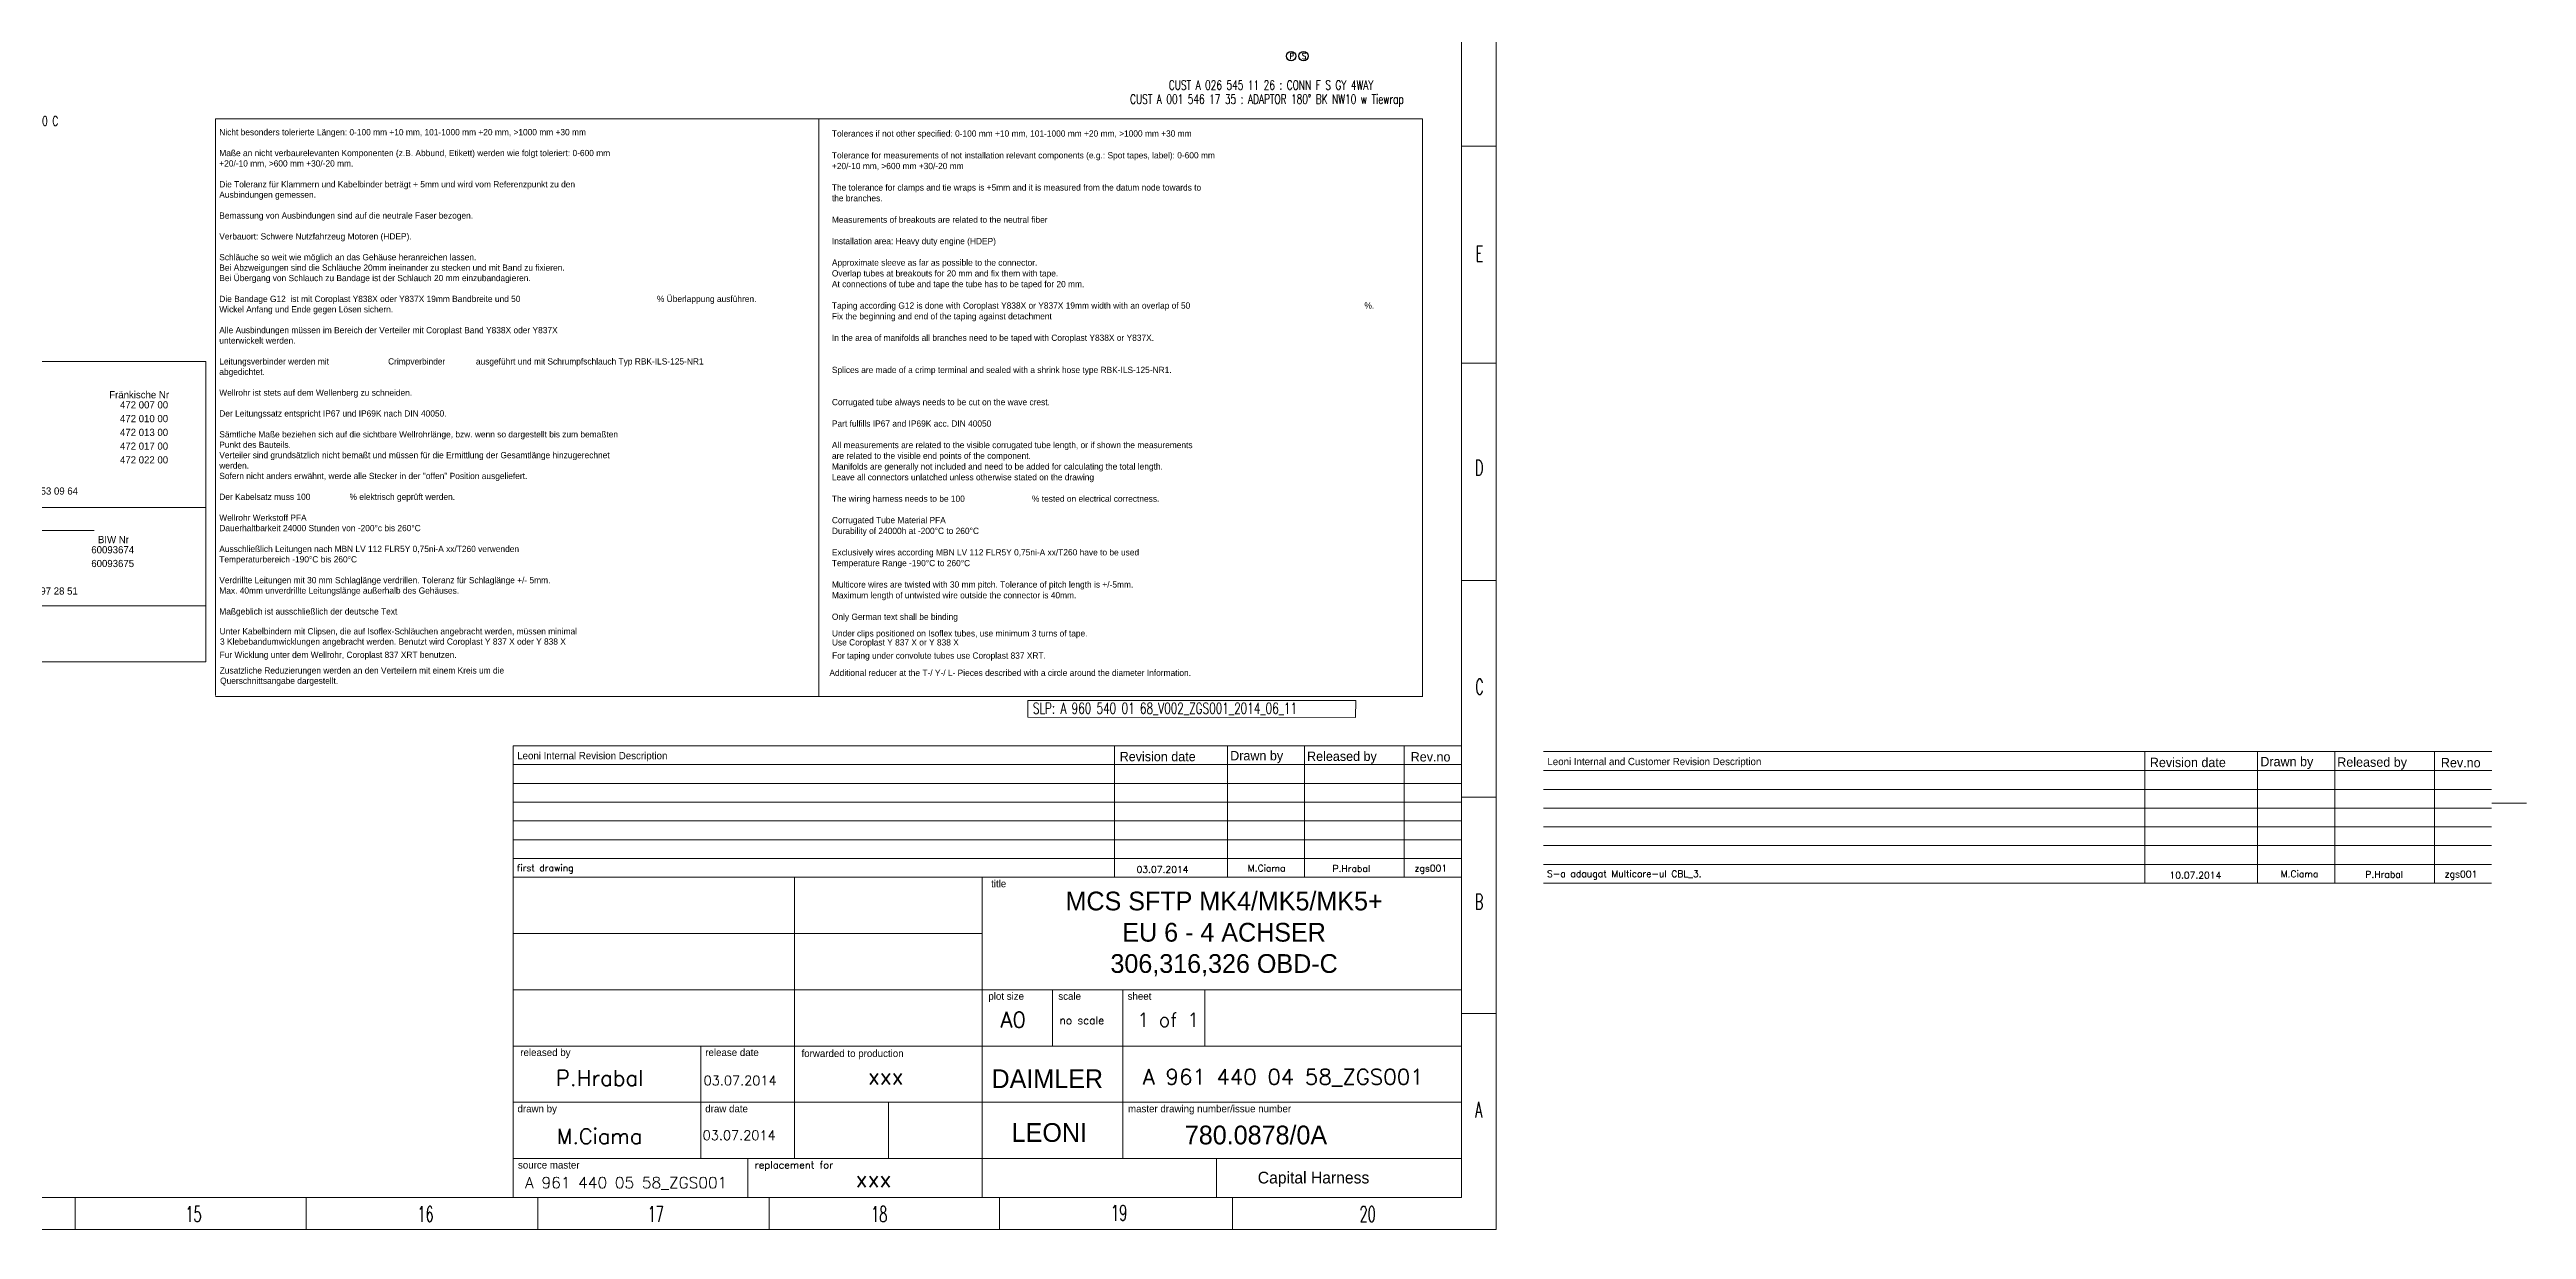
# Model space of a CAD drawing. Extents: x 69 to 1887, y 24 to 936.
# Drawn here: x 1095 to 1887, y 24 to 401 of the extents above; entities that cross this region are included whole.
import ezdxf

# ---------------------------------------------------------------- set-up
doc = ezdxf.new("R2010")
doc.units = 0
doc.layers.get('0').update_dxf_attribs({"linetype": 'CONTINUOUS'})
doc.layers.add('Leoni-Beschriftungslayer', color=7, linetype='CONTINUOUS')
doc.styles.add('DEFAULT', font='simplex.shx', dxfattribs={"bigfont": 'bigfont'})
doc.styles.add('HS-COMPONENT-FLAGS', font='ROMANS.SHX', dxfattribs={"width": 0.7, "height": 2})
doc.styles.add('HS-DRAWING-FRAME', font='ROMANS.SHX', dxfattribs={"width": 0.6, "height": 5})
doc.styles.add('HS-PART-NO', font='ROMANS.SHX', dxfattribs={"width": 0.7, "height": 3})
doc.styles.add('HS-TABLE-WIRE', font='ROMANS.SHX', dxfattribs={"width": 0.7, "height": 3.5})
doc.styles.add('MONOTXT', font='txt')

msp = doc.modelspace()

# ---------------------------------------------------------------- linework, layer by layer
at = {"color": 7, "lineweight": 20, "ltscale": 3}
for p, q in [((1557.93, 864.76), (1557.93, 23.96)), ((1557.93, 864.69), (1557.93, 23.76)), ((1546.82, 854.49), (1546.82, 34.03)), ((1546.82, 390.52), (1546.82, 228.38)), ((1148.25, 379.12), (1534.29, 379.12)), ((1148.25, 194.57), (1148.25, 379.12)), ((1341.27, 379.12), (1341.27, 194.54)), ((1546.82, 370.4), (1557.93, 370.4)), ((1546.82, 300.98), (1546.82, 370.4)), ((1557.93, 370.4), (1557.93, 300.98)), ((1557.93, 300.98), (1546.82, 300.98)), ((1546.82, 231.39), (1557.93, 231.39)), ((1546.82, 162.07), (1546.82, 231.39)), ((1557.93, 231.39), (1557.93, 162.07)), ((1534.29, 194.32), (1148.25, 194.32)), ((1243.48, 178.55), (1546.82, 178.55)), ((1243.49, 34.03), (1243.48, 178.55)), ((1435.82, 178.55), (1435.82, 136.45)), ((1471.94, 178.55), (1471.94, 136.45)), ((1496.61, 178.55), (1496.61, 136.45)), ((1528.5, 178.55), (1528.5, 136.45)), ((1546.82, 178.55), (1546.82, 34.03)), ((1546.82, 178.55), (1546.82, 34.03)), ((1573, 176.67), (1876.34, 176.67)), ((1765.34, 176.67), (1765.34, 134.57)), ((1801.46, 176.67), (1801.46, 134.57)), ((1826.14, 176.67), (1826.14, 134.57)), ((1858.02, 176.67), (1858.02, 134.57)), ((1243.48, 172.55), (1546.82, 172.55)), ((1573, 170.67), (1876.34, 170.67)), ((1557.93, 162.07), (1546.82, 162.07)), ((1887.46, 160.19), (1876.34, 160.19)), ((1546.82, 92.89), (1557.93, 92.89)), ((1546.82, 34.03), (80.11, 34.03)), ((1103.35, 34.03), (1177.3, 34.03)), ((1103.35, 23.76), (1103.35, 34.03)), ((1177.3, 34.03), (1177.3, 23.76)), ((1546.82, 34.03), (1243.49, 34.03)), ((1546.82, 34.03), (1243.49, 34.03)), ((1251.35, 34.03), (1325.38, 34.03)), ((1251.35, 34.03), (1325.38, 34.03)), ((1251.35, 23.76), (1251.35, 34.03)), ((1325.17, 34.03), (1399.64, 34.03)), ((1325.38, 34.03), (1325.38, 23.76)), ((1399.07, 34.03), (1473.54, 34.03)), ((1399.07, 23.76), (1399.07, 34.03)), ((1473.54, 34.03), (1473.54, 23.76)), ((1557.93, 23.76), (69, 23.76)), ((1177.3, 23.76), (1103.35, 23.76)), ((1325.38, 23.76), (1251.35, 23.76)), ((1473.54, 23.76), (1399.07, 23.76))]:
    msp.add_line(p, q, dxfattribs=at)
at = {"color": 7, "lineweight": 20}
for p, q in [((1557.93, 23.76), (1557.93, 864.76)), ((1534.29, 379.12), (1534.29, 194.24)), ((1052.05, 254.77), (1145.11, 254.77)), ((1057.36, 247.44), (1109.42, 247.44)), ((1052.05, 223.35), (1145.11, 223.35)), ((68.93, 23.76), (1557.93, 23.76))]:
    msp.add_line(p, q, dxfattribs=at)
at = {"color": 7, "lineweight": 20, "ltscale": 3}
for points in [[(1052.05, 301.5), (1145.11, 301.5), (1145.11, 205.37), (1052.05, 205.37)], [(1408.13, 193.03), (1512.97, 193.01), (1512.94, 187.61), (1408.14, 187.66)]]:
    msp.add_lwpolyline(points, close=True, dxfattribs=at)
at = {"color": 250, "linetype": 'Continuous'}
for centre in [(1492.29, 399.19), (1496.29, 399.19)]:
    msp.add_circle(centre, 1.5, dxfattribs=at)
at = {"layer": 'Leoni-Beschriftungslayer', "color": 7, "linetype": 'ByBlock', "lineweight": 20}
for p, q in [((1243.48, 178.55), (1243.49, 34.45)), ((1546.74, 166.46), (1243.48, 166.46)), ((1546.74, 160.46), (1243.48, 160.46)), ((1876.26, 164.58), (1573.01, 164.58)), ((1876.26, 158.58), (1573.01, 158.58)), ((1546.74, 154.46), (1243.49, 154.46)), ((1876.26, 152.57), (1573.01, 152.57)), ((1546.74, 148.46), (1243.49, 148.46)), ((1876.26, 146.57), (1573.01, 146.57)), ((1546.74, 142.45), (1243.49, 142.45)), ((1546.74, 136.45), (1243.49, 136.45)), ((1333.49, 46.45), (1333.49, 136.45)), ((1393.49, 34.03), (1393.49, 136.45)), ((1876.26, 140.57), (1573.01, 140.57)), ((1876.26, 134.57), (1573.01, 134.57)), ((1243.49, 118.45), (1393.49, 118.45)), ((1243.49, 100.45), (1546.74, 100.45)), ((1415.99, 82.45), (1415.99, 100.45)), ((1438.49, 64.45), (1438.49, 100.45)), ((1464.74, 100.45), (1464.74, 82.45)), ((1243.49, 82.45), (1546.74, 82.45)), ((1303.49, 46.45), (1303.49, 82.45)), ((1438.49, 64.45), (1243.49, 64.45)), ((1363.49, 46.45), (1363.49, 64.45)), ((1438.49, 46.45), (1438.49, 64.45)), ((1546.74, 64.45), (1438.49, 64.45)), ((1546.74, 46.45), (1243.49, 46.45)), ((1318.49, 34.03), (1318.49, 46.45)), ((1468.49, 34.03), (1468.49, 46.45))]:
    msp.add_line(p, q, dxfattribs=at)

# ---------------------------------------------------------------- texts
at = {"color": 250, "linetype": 'Continuous', "style": 'HS-COMPONENT-FLAGS', "width": 0.7}
for s, p in [('P', (1491.79, 398.19)), ('S', (1495.79, 398.19))]:
    msp.add_text(s, height=2, dxfattribs=at).set_placement(p)
at = {"color": 7, "linetype": 'Continuous', "style": 'HS-PART-NO', "width": 0.7}
for s, p in [('CUST A 026 545 11 26 : CONN F S GY 4WAY', (1453.19, 388.44)), ('CUST A 007 989 07 85 : TAPE CLOTH 19MMX25M BK -40/+150 C', (1000.73, 376.93)), ('CUST A 001 546 17 35 : ADAPTOR 180° BK NW10 w Tiewrap', (1440.79, 383.94))]:
    msp.add_text(s, height=3, dxfattribs=at).set_placement(p)
at = {"color": 7, "lineweight": 20}
for s, height, p in [('Nicht besonders tolerierte Längen: 0-100 mm +10 mm, 101-1000 mm +20 mm, >1000 mm +30 mm', 2, (1149.46, 373.86)), ('Tolerances if not other specified: 0-100 mm +10 mm, 101-1000 mm +20 mm, >1000 mm +30 mm', 2.0001, (1345.42, 373.43)), ('+20/-10 mm, >600 mm +30/-20 mm.', 2, (1149.46, 363.86)), ('Maße an nicht verbaurelevanten Komponenten (z.B. Abbund, Etikett) werden wie folgt toleriert: 0-600 mm ', 2, (1149.46, 367.19)), ('Tolerance for measurements of not installation relevant components (e.g.: Spot tapes, label): 0-600 mm ', 2.00008, (1345.42, 366.46)), ('+20/-10 mm, >600 mm +30/-20 mm', 2.0001, (1345.42, 363.03)), ('Die Toleranz für Klammern und Kabelbinder beträgt + 5mm und wird vom Referenzpunkt zu den ', 2, (1149.46, 357.19)), ('The tolerance for clamps and tie wraps is +5mm and it is measured from the datum node towards to ', 2.0001, (1345.42, 356.16)), ('Ausbindungen gemessen.', 2, (1149.46, 353.86)), ('Bemassung von Ausbindungen sind auf die neutrale Faser bezogen.', 2, (1149.46, 347.19)), ('the branches.', 2.0001, (1345.42, 352.73)), ('Verbauort: Schwere Nutzfahrzeug Motoren (HDEP).', 2, (1149.46, 340.52)), ('Measurements of breakouts are related to the neutral fiber', 2.0001, (1345.42, 345.86)), ('Installation area: Heavy duty engine (HDEP)', 2.0001, (1345.42, 339)), ('Schläuche so weit wie möglich an das Gehäuse heranreichen lassen. ', 2, (1149.46, 333.86)), ('Approximate sleeve as far as possible to the connector. ', 2.0001, (1345.42, 332.13)), ('Bei Abzweigungen sind die Schläuche 20mm ineinander zu stecken und mit Band zu fixieren. ', 2, (1149.46, 330.52)), ('Bei Übergang von Schlauch zu Bandage ist der Schlauch 20 mm einzubandagieren.', 2, (1149.46, 327.19)), ('At connections of tube and tape the tube has to be taped for 20 mm.', 2.0001, (1345.42, 325.26)), ('Overlap tubes at breakouts for 20 mm and fix them with tape.  ', 2.0001, (1345.42, 328.69)), ('Wickel Anfang und Ende gegen Lösen sichern.', 2, (1149.46, 317.19)), ('Die Bandage G12  ist mit Coroplast Y838X oder Y837X 19mm Bandbreite und 50', 2, (1149.46, 320.52)), ('% Überlappung ausführen. ', 2, (1289.46, 320.52)), ('Taping according G12 is done with Coroplast Y838X or Y837X 19mm width with an overlap of 50', 2.0001, (1345.42, 318.39)), ('Fix the beginning and end of the taping against detachment', 2.0001, (1345.42, 314.96)), ('%. ', 2, (1515.76, 318.39)), ('Alle Ausbindungen müssen im Bereich der Verteiler mit Coroplast Band Y838X oder Y837X ', 2, (1149.46, 310.52)), ('unterwickelt werden.', 2, (1149.46, 307.19)), ('In the area of manifolds all branches need to be taped with Coroplast Y838X or Y837X.', 2.0001, (1345.42, 308.09)), ('Leitungsverbinder werden mit ', 2, (1149.46, 300.52)), ('Crimpverbinder ', 2, (1203.46, 300.52)), (' ausgeführt und mit Schrumpfschlauch Typ RBK-ILS-125-NR1 ', 2, (1230.79, 300.52)), ('abgedichtet.', 2, (1149.46, 297.19)), ('Splices are made of a crimp terminal and sealed with a shrink hose type RBK-ILS-125-NR1.', 2.0001, (1345.42, 297.79)), ('Fränkische Nr', 2.3, (1114.25, 289.69)), ('472 007 00', 2.3, (1117.7, 286.46)), ('Wellrohr ist stets auf dem Wellenberg zu schneiden.', 2, (1149.46, 290.52)), ('Der Leitungssatz entspricht IP67 und IP69K nach DIN 40050.', 2, (1149.46, 283.86)), ('Corrugated tube always needs to be cut on the wave crest.', 2.0001, (1345.42, 287.49)), ('472 010 00', 2.3, (1117.7, 282.06)), ('472 013 00', 2.3, (1117.7, 277.66)), ('Sämtliche Maße beziehen sich auf die sichtbare Wellrohrlänge, bzw. wenn so dargestellt bis zum bemaßten ', 2, (1149.46, 277.19)), ('Part fulfills IP67 and IP69K acc. DIN 40050', 2.0001, (1345.42, 280.63)), ('472 017 00', 2.3, (1117.7, 273.26)), ('472 022 00', 2.3, (1117.7, 268.86)), ('Verteiler sind grundsätzlich nicht bemaßt und müssen für die Ermittlung der Gesamtlänge hinzugerechnet ', 2, (1149.46, 270.52)), ('Punkt des Bauteils. ', 2, (1149.46, 273.86)), ('All measurements are related to the visible corrugated tube length, or if shown the measurements ', 2.0001, (1345.42, 273.76)), ('are related to the visible end points of the component.', 2.0001, (1345.42, 270.33)), ('werden.', 2, (1149.46, 267.19)), ('Sofern nicht anders erwähnt, werde alle Stecker in der "offen" Position ausgeliefert.', 2, (1149.46, 263.86)), ('Manifolds are generally not included and need to be added for calculating the total length.', 2.0001, (1345.42, 266.89)), ('Leave all connectors unlatched unless otherwise stated on the drawing', 2.0001, (1345.42, 263.46)), ('siehe Zeichnung: A 000 153 09 64', 2.3, (1057.42, 258.89)), ('Der Kabelsatz muss 100', 2, (1149.46, 257.19)), ('% elektrisch geprüft werden.', 2, (1191.13, 257.19)), ('The wiring harness needs to be 100', 2.0001, (1345.42, 256.59)), ('% tested on electrical correctness.', 2.0001, (1409.42, 256.59)), ('BIW Nr', 2.3, (1110.65, 243.34)), ('Wellrohr Werkstoff PFA', 2, (1149.46, 250.52)), ('Dauerhaltbarkeit 24000 Stunden von -200°c bis 260°C', 2, (1149.46, 247.19)), ('Corrugated Tube Material PFA', 2.0001, (1345.42, 249.73)), ('Durability of 24000h at -200°C to 260°C', 2.0001, (1345.42, 246.29)), ('60093674', 2.3, (1108.52, 240.1)), ('60093675', 2.3, (1108.52, 235.7)), ('Ausschließlich Leitungen nach MBN LV 112 FLR5Y 0,75ni-A xx/T260 verwenden', 2, (1149.46, 240.52)), ('Temperaturbereich -190°C bis 260°C', 2, (1149.46, 237.19)), ('Temperature Range -190°C to 260°C', 2.0001, (1345.42, 235.99)), ('Exclusively wires according MBN LV 112 FLR5Y 0,75ni-A xx/T260 have to be used', 2.0001, (1345.42, 239.43)), ('Verdrillte Leitungen mit 30 mm Schlaglänge verdrillen. Toleranz für Schlaglänge +/- 5mm.', 2, (1149.46, 230.52)), ('Multicore wires are twisted with 30 mm pitch. Tolerance of pitch length is +/-5mm.', 2.0001, (1345.42, 229.13)), ('siehe Zeichnung: A 001 997 28 51', 2.3, (1057.34, 226.9)), ('Max. 40mm unverdrillte Leitungslänge außerhalb des Gehäuses.', 2, (1149.46, 227.19)), ('Maßgeblich ist ausschließlich der deutsche Text', 2, (1149.46, 220.52)), ('Maximum length of untwisted wire outside the connector is 40mm.', 2.0001, (1345.42, 225.69)), ('Unter Kabelbindern mit Clipsen, die auf Isoflex-Schläuchen angebracht werden, müssen minimal ', 2, (1149.57, 214.16)), ('Only German text shall be binding', 2.0001, (1345.42, 218.82)), ('Under clips positioned on Isoflex tubes, use minimum 3 turns of tape.', 2.0001, (1345.42, 213.5)), ('Fur Wicklung unter dem Wellrohr, Coroplast 837 XRT benutzen.', 2, (1149.56, 206.65)), ('3 Klebebandumwicklungen angebracht werden. Benutzt wird Coroplast Y 837 X oder Y 838 X', 2, (1149.7, 210.88)), ('Use Coroplast Y 837 X or Y 838 X', 2.0001, (1345.42, 210.62)), ('For taping under convolute tubes use Coroplast 837 XRT.', 2.0001, (1345.48, 206.39)), ('Zusatzliche Reduzierungen werden an den Verteilern mit einem Kreis um die ', 2, (1149.59, 201.63)), ('Querschnittsangabe dargestellt.', 2, (1149.72, 198.34)), ('Additional reducer at the T-/ Y-/ L- Pieces described with a circle around the diameter Information.', 2.0001, (1344.62, 200.87)), ('DAIMLER', 6, (1396.48, 69)), ('LEONI', 6, (1402.93, 51.79))]:
    msp.add_text(s, height=height, dxfattribs=at).set_placement(p)
at = {"color": 7, "lineweight": 20, "style": 'HS-DRAWING-FRAME', "width": 0.6}
for s, p in [('E', (1551.29, 333.48)), ('D', (1551.08, 264.98)), ('C', (1551.21, 194.91)), ('B', (1551.06, 126.11)), ('A', (1551.14, 59.58)), ('15', (1138.64, 26.19)), ('16', (1212.87, 26.19)), ('17', (1286.51, 26.19)), ('18', (1357.99, 26.18)), ('19', (1434.73, 26.57)), ('20', (1514.22, 26.18))]:
    msp.add_text(s, height=5, dxfattribs=at).set_placement(p)
at = {"color": 7, "lineweight": 20, "style": 'DEFAULT'}
for s, height, p in [('first drawing', 2.1522, (1244.64, 138.38)), ('03.07.2014', 2.152, (1442.88, 137.89)), ('M.Ciama', 2.152, (1478.46, 138.3)), ('P.Hrabal', 2.152, (1505.54, 138.16)), ('zgs001', 2.152, (1531.79, 138.28)), ('S-a adaugat Multicore-ul CBL_3.', 2.1522, (1574.17, 136.5)), ('10.07.2014', 2.152, (1773.25, 136.03)), ('M.Ciama', 2.152, (1808.84, 136.44)), ('P.Hrabal', 2.152, (1835.92, 136.3)), ('zgs001', 2.152, (1861.31, 136.4)), ('A0', 4.95, (1399.34, 88.41)), ('no scale', 2.5, (1418.19, 89.44)), ('1 of 1', 4.5, (1443.05, 88.58)), ('P.Hrabal', 5, (1257.13, 69.71)), ('03.07.2014', 3.027, (1304.37, 69.92)), ('xxx', 5.25, (1356.93, 70.12)), ('A 961 440 04 58_ZGS001', 5, (1444.87, 70.1)), ('M.Ciama', 4.875, (1257.41, 51.13)), ('03.07.2014', 3.027, (1304.09, 52.39)), ('A 961 440 05 58_ZGS001', 3.6012, (1247.29, 36.94)), ('xxx', 5.25, (1353.01, 37.34))]:
    msp.add_text(s, height=height, dxfattribs=at).set_placement(p)
at = {"color": 5, "lineweight": 20}
msp.add_text('780.0878/0A', height=6, dxfattribs=at).set_placement((1458.32, 50.99))
at = {"color": 7, "lineweight": 20, "ltscale": 3, "insert": (1409.7, 192.28), "char_height": 3.5, "width": 159.8259, "attachment_point": 1, "style": 'HS-TABLE-WIRE'}
msp.add_mtext('SLP: A 960 540 01 68_V002_ZGS001_2014_06_11', dxfattribs=at)
at = {"color": 7, "lineweight": 20, "ltscale": 3, "insert": (1470.87, 118.3), "char_height": 6, "width": 155.5389, "attachment_point": 5}
msp.add_mtext('MCS SFTP MK4/MK5/MK5+ \\PEU 6 - 4 ACHSER\\P306,316,326 OBD-C', dxfattribs=at)
at = {"layer": 'Leoni-Beschriftungslayer', "color": 7, "linetype": 'ByBlock', "lineweight": 20}
for s, height, style, p in [('Leoni Internal Revision Description', 2.325, 'MONOTXT', (1244.75, 174.21)), ('Revision date', 3, 'MONOTXT', (1437.47, 173.58)), ('Drawn by', 3, 'MONOTXT', (1472.81, 173.86)), ('Released by', 3, 'MONOTXT', (1497.41, 173.68)), ('Rev.no', 3, 'MONOTXT', (1530.56, 173.5)), ('Leoni Internal and Customer Revision Description', 2.325, 'MONOTXT', (1574.28, 172.33)), ('Revision date', 3, 'MONOTXT', (1766.99, 171.7)), ('Drawn by', 3, 'MONOTXT', (1802.33, 171.98)), ('Released by', 3, 'MONOTXT', (1826.94, 171.8)), ('Rev.no', 3, 'MONOTXT', (1860.08, 171.62)), ('replacement for', 2.325, 'DEFAULT', (1320.72, 43.25))]:
    msp.add_text(s, height=height, dxfattribs=dict(at, style=style)).set_placement(p)
for s, height, p in [('title', 2.325, (1396.34, 133.25)), ('plot size', 2.325, (1395.46, 97.25)), ('scale', 2.325, (1417.84, 97.25)), ('sheet', 2.325, (1440.01, 97.25)), ('released by', 2.325, (1245.74, 79.25)), ('release date', 2.325, (1304.91, 79.25)), ('forwarded to production', 2.325, (1335.69, 78.93)), ('drawn by', 2.325, (1244.84, 61.25)), ('draw date', 2.325, (1304.91, 61.25)), ('master drawing number/issue number', 2.325, (1440.13, 61.25)), ('source master', 2.325, (1245, 43.25)), ('Capital Harness', 3.75, (1481.64, 38.48))]:
    msp.add_text(s, height=height, dxfattribs=at).set_placement(p)

doc.saveas('drawing.dxf')
